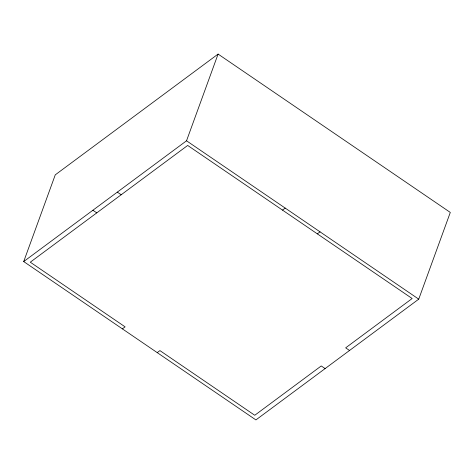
<?xml version="1.0" encoding="UTF-8"?>
<svg xmlns="http://www.w3.org/2000/svg" width="474" height="474" viewBox="0 0 474 474"><rect width="100%" height="100%" fill="white"/><g stroke="black" fill="none" stroke-linecap="round" stroke-linejoin="round"><path stroke-width="0.71" d="M23.7 261.565L55.262 174.847L218.093 54.077L450.3 212.435L418.738 299.153L255.907 419.923L23.7 261.565L186.531 140.796L218.093 54.077M122.387 328.867L125.1 326.853L30.283 262.193L187.686 145.447L412.155 298.525L345.664 347.839L349.534 350.476M282.504 210.106L285.218 208.098M157.22 352.62L159.934 350.606L254.751 415.271L321.242 365.952L325.111 368.594M317.337 233.86L320.051 231.851M186.531 140.796L418.738 299.153M117.327 192.124L121.196 194.761M92.904 210.237L96.773 212.879"/></g></svg>
